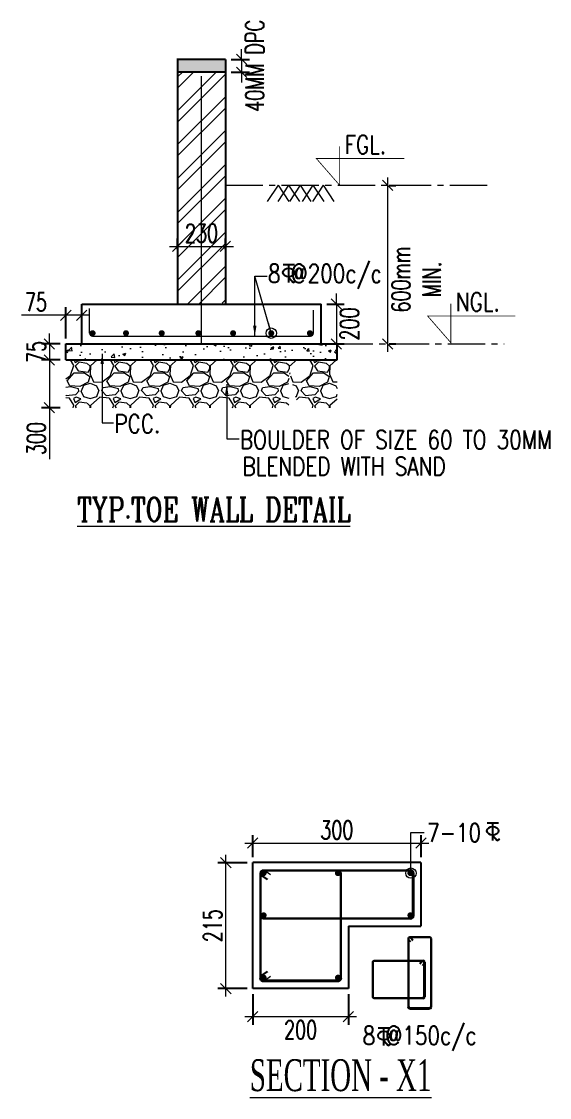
# Model space of a CAD drawing. Header units: millimetres. Extents: x 5013594 to 5375074, y 0 to 4404937.
# Drawn here: x 5308465 to 5315081, y 3799920 to 3813408 of the extents above; entities that cross this region are included whole.
import ezdxf

# ---------------------------------------------------------------- set-up
doc = ezdxf.new("R2010")
doc.units = ezdxf.units.MM
doc.header["$LTSCALE"] = 500
doc.header["$MEASUREMENT"] = 0
doc.header["$PDMODE"] = 34
for name, pattern in [('CENTER', [2, 1.25, -0.25, 0.25, -0.25]), ('CENTER2', [1.125, 0.75, -0.125, 0.125, -0.125]), ('CONTINUA', [0]), ('HIDDEN', [0.375, 0.25, -0.125])]:
    doc.linetypes.add(name, pattern=pattern)
for name, color, linetype in [('BEAM', 3, 'HIDDEN'), ('dim', 3, 'Continuous'), ('TEXT', 7, 'Continuous')]:
    doc.layers.add(name, color=color, linetype=linetype)
for name, color, linetype, lineweight in [('COLUMN', 4, 'Continuous', 40), ('DIM1', 3, 'Continuous', 18), ('grid', 250, 'CENTER', 5), ('STC DIM', 47, 'Continuous', 9), ('STC HATCH', 47, 'Continuous', 9), ('STC REINF.', 4, 'Continuous', 20), ('STC TEXT', 7, 'Continuous', 13), ('STEEL.', 6, 'Continuous', 30), ('TAXT', 3, 'Continuous', 15), ('TEXT2', 3, 'Continuous', 15)]:
    doc.layers.add(name, color=color, linetype=linetype, lineweight=lineweight)
doc.styles.add('2MM', font='romans.shx', dxfattribs={"width": 0.7})
doc.styles.add('ARUN N2', font='times.ttf', dxfattribs={"width": 0.6})
doc.styles.add('BHTESHT$0$HSCC2', font='romanc.shx')
doc.styles.add('haider', font='romans.shx')
doc.dimstyles.new('SHUIB MOD.', dxfattribs={"dimtxt": 230, "dimasz": 130, "dimexe": 100, "dimexo": 70, "dimgap": 50, "dimtad": 2, "dimdec": 0, "dimzin": 4, "dimdsep": 46, "dimtxsty": '2MM', "dimblk": 'OBLIQUE', "dimcen": 0.09, "dimdle": 100, "dimclrd": 1, "dimclre": 1, "dimclrt": 3, "dimadec": 0, "dimazin": 0, "dimtfac": 1, "dimtdec": 0, "dimtix": 1, "dimtmove": 2, "dimatfit": 3, "dimfxl": 0, "dimtolj": 1, "dimlwd": -1, "dimarcsym": 0})

# ---------------------------------------------------------------- blocks, each defined once
blk = doc.blocks.new('_Oblique')
at = {"color": 0, "linetype": 'ByBlock', "lineweight": -2}
blk.add_line((-0.5, -0.5), (0.5, 0.5), dxfattribs=at)
blk = doc.blocks.new('*D160')
at = {"layer": 'Defpoints', "color": 0, "ltscale": 100, "transparency": 16777216}
for p in [(5312220, 3809866), (5312220, 3809366), (5312410, 3809366)]:
    blk.add_point(p, dxfattribs=at)
at = {"layer": 'DIM1', "color": 1, "ltscale": 100, "transparency": 16777216}
for p, q in [((5312410, 3809866), (5312410, 3809996)), ((5312410, 3809866), (5312410, 3809366)), ((5312410, 3809366), (5312410, 3809236))]:
    blk.add_line(p, q, dxfattribs=at)
at = {"layer": 'DIM1', "color": 1, "lineweight": -2, "ltscale": 100, "transparency": 16777216}
for p, q in [((5312290, 3809866), (5312510, 3809866)), ((5312290, 3809366), (5312510, 3809366))]:
    blk.add_line(p, q, dxfattribs=at)
at = {"layer": 'DIM1', "color": 1, "ltscale": 100, "transparency": 16777216, "xscale": 130, "yscale": 130, "zscale": 130}
for p, rotation in [((5312410, 3809866), 270), ((5312410, 3809366), 90)]:
    blk.add_blockref('_Oblique', p, dxfattribs=dict(at, rotation=rotation))
at = {"layer": 'DIM1', "color": 3, "lineweight": 0, "ltscale": 100, "transparency": 16777216, "insert": (5312575, 3809616), "char_height": 230, "attachment_point": 5, "rotation": 90, "style": '2MM'}
blk.add_mtext('\\A1;200', dxfattribs=at)
blk = doc.blocks.new('*D161')
at = {"layer": 'Defpoints', "color": 0, "ltscale": 100, "transparency": 16777216}
for p in [(5309020, 3809726), (5309020, 3809366), (5309220, 3809366)]:
    blk.add_point(p, dxfattribs=at)
at = {"layer": 'DIM1', "color": 1, "ltscale": 100, "transparency": 16777216}
for p, q in [((5309020, 3809726), (5308465, 3809726)), ((5309320, 3809726), (5309020, 3809726))]:
    blk.add_line(p, q, dxfattribs=at)
at = {"layer": 'DIM1', "color": 1, "lineweight": -2, "ltscale": 100, "transparency": 16777216}
for p, q in [((5309020, 3809436), (5309020, 3809826)), ((5309220, 3809436), (5309220, 3809826))]:
    blk.add_line(p, q, dxfattribs=at)
at = {"layer": 'DIM1', "color": 1, "ltscale": 100, "transparency": 16777216, "xscale": 130, "yscale": 130, "zscale": 130, "rotation": 180}
blk.add_blockref('_Oblique', (5309020, 3809726), dxfattribs=at)
at = {"layer": 'DIM1', "color": 1, "ltscale": 100, "transparency": 16777216, "xscale": 130, "yscale": 130, "zscale": 130}
blk.add_blockref('_Oblique', (5309220, 3809726), dxfattribs=at)
at = {"layer": 'DIM1', "color": 3, "lineweight": 0, "ltscale": 100, "transparency": 16777216, "insert": (5308645, 3809891), "char_height": 230, "attachment_point": 5, "style": '2MM'}
blk.add_mtext('\\A1;75', dxfattribs=at)
blk = doc.blocks.new('*D162')
at = {"layer": 'Defpoints', "color": 0, "ltscale": 100, "transparency": 16777216}
for p in [(5309020, 3809366), (5308814, 3809166), (5309020, 3809166)]:
    blk.add_point(p, dxfattribs=at)
at = {"layer": 'DIM1', "color": 1, "ltscale": 100, "transparency": 16777216}
for p, q in [((5308814, 3809366), (5308814, 3809496)), ((5308814, 3809366), (5308814, 3809166)), ((5308814, 3809166), (5308814, 3809036))]:
    blk.add_line(p, q, dxfattribs=at)
at = {"layer": 'DIM1', "color": 1, "lineweight": -2, "ltscale": 100, "transparency": 16777216}
for p, q in [((5308950, 3809366), (5308714, 3809366)), ((5308950, 3809166), (5308714, 3809166))]:
    blk.add_line(p, q, dxfattribs=at)
at = {"layer": 'DIM1', "color": 1, "ltscale": 100, "transparency": 16777216, "xscale": 130, "yscale": 130, "zscale": 130}
for p, rotation in [((5308814, 3809366), 270), ((5308814, 3809166), 90)]:
    blk.add_blockref('_Oblique', p, dxfattribs=dict(at, rotation=rotation))
at = {"layer": 'DIM1', "color": 3, "lineweight": 0, "ltscale": 100, "transparency": 16777216, "insert": (5308649, 3809266), "char_height": 230, "attachment_point": 5, "rotation": 90, "style": '2MM'}
blk.add_mtext('\\A1;75', dxfattribs=at)
blk = doc.blocks.new('A$C76682FD6')
at = {"layer": 'TEXT', "color": 3, "ltscale": 0.2}
for p, q in [((143, 219, -1), (2, 219, -1)), ((72, 0, -1), (72, 219, -1)), ((72, 63, -1), (128, 0, -1)), ((128, 0, -1), (162, 21))]:
    blk.add_line(p, q, dxfattribs=at)
blk.add_ellipse((72, 124, -1), major_axis=(72.3, 0), ratio=0.753223, dxfattribs=at)
blk = doc.blocks.new('*D158')
at = {"layer": 'Defpoints', "color": 0, "ltscale": 100, "transparency": 16777216}
for p in [(5313001, 3811354), (5313054, 3811354), (5313001, 3809366)]:
    blk.add_point(p, dxfattribs=at)
at = {"layer": 'DIM1', "color": 1, "ltscale": 100, "transparency": 16777216}
blk.add_line((5313054, 3809266), (5313054, 3811454), dxfattribs=at)
at = {"layer": 'DIM1', "color": 1, "lineweight": -2, "ltscale": 100, "transparency": 16777216}
for p, q in [((5313071, 3811354), (5313154, 3811354)), ((5313071, 3809366), (5313154, 3809366))]:
    blk.add_line(p, q, dxfattribs=at)
at = {"layer": 'DIM1', "color": 1, "ltscale": 100, "transparency": 16777216, "xscale": 130, "yscale": 130, "zscale": 130}
for p, rotation in [((5313054, 3811354), 90), ((5313054, 3809366), 270)]:
    blk.add_blockref('_Oblique', p, dxfattribs=dict(at, rotation=rotation))
at = {"layer": 'DIM1', "color": 3, "lineweight": 0, "ltscale": 100, "transparency": 16777216, "insert": (5313411, 3810174), "char_height": 230, "attachment_point": 5, "rotation": 90, "style": '2MM'}
blk.add_mtext('\\A1;600mm \\PMIN.', dxfattribs=at)
blk = doc.blocks.new('*D163')
at = {"layer": 'Defpoints', "color": 0, "ltscale": 100, "transparency": 16777216}
for p in [(5311020, 3812932), (5311020, 3812772), (5311223, 3812772)]:
    blk.add_point(p, dxfattribs=at)
at = {"layer": 'DIM1', "color": 1, "ltscale": 100, "transparency": 16777216}
for p, q in [((5311223, 3812932), (5311223, 3813062)), ((5311223, 3812932), (5311223, 3812772)), ((5311223, 3812772), (5311223, 3812642))]:
    blk.add_line(p, q, dxfattribs=at)
at = {"layer": 'DIM1', "color": 1, "lineweight": -2, "ltscale": 100, "transparency": 16777216}
for p, q in [((5311090, 3812932), (5311323, 3812932)), ((5311090, 3812772), (5311323, 3812772))]:
    blk.add_line(p, q, dxfattribs=at)
at = {"layer": 'DIM1', "color": 1, "ltscale": 100, "transparency": 16777216, "xscale": 130, "yscale": 130, "zscale": 130}
for p, rotation in [((5311223, 3812932), 270), ((5311223, 3812772), 90)]:
    blk.add_blockref('_Oblique', p, dxfattribs=dict(at, rotation=rotation))
at = {"layer": 'DIM1', "color": 3, "lineweight": 0, "ltscale": 100, "transparency": 16777216, "insert": (5311388, 3812852), "char_height": 230, "attachment_point": 5, "rotation": 90, "style": '2MM'}
blk.add_mtext('\\A1;40MM DPC', dxfattribs=at)
blk = doc.blocks.new('*D164')
at = {"layer": 'Defpoints', "color": 0, "ltscale": 100, "transparency": 16777216}
for p in [(5311020, 3810588), (5310420, 3810484), (5311020, 3810484)]:
    blk.add_point(p, dxfattribs=at)
at = {"layer": 'DIM1', "color": 1, "lineweight": -2, "ltscale": 100, "transparency": 16777216}
for p, q in [((5310420, 3810554), (5310420, 3810688)), ((5311020, 3810554), (5311020, 3810688))]:
    blk.add_line(p, q, dxfattribs=at)
at = {"layer": 'DIM1', "color": 1, "ltscale": 100, "transparency": 16777216}
blk.add_line((5310320, 3810588), (5311120, 3810588), dxfattribs=at)
at = {"layer": 'DIM1', "color": 1, "ltscale": 100, "transparency": 16777216, "xscale": 130, "yscale": 130, "zscale": 130, "rotation": 180}
blk.add_blockref('_Oblique', (5310420, 3810588), dxfattribs=at)
at = {"layer": 'DIM1', "color": 1, "ltscale": 100, "transparency": 16777216, "xscale": 130, "yscale": 130, "zscale": 130}
blk.add_blockref('_Oblique', (5311020, 3810588), dxfattribs=at)
at = {"layer": 'DIM1', "color": 3, "lineweight": 0, "ltscale": 100, "transparency": 16777216, "insert": (5310720, 3810753), "char_height": 230, "attachment_point": 5, "style": '2MM'}
blk.add_mtext('\\A1;230', dxfattribs=at)
blk = doc.blocks.new('*D159')
at = {"layer": 'Defpoints', "color": 0, "ltscale": 100, "transparency": 16777216}
for p in [(5309020, 3809166), (5308814, 3808566), (5309020, 3808566)]:
    blk.add_point(p, dxfattribs=at)
at = {"layer": 'DIM1', "color": 1, "lineweight": -2, "ltscale": 100, "transparency": 16777216}
for p, q in [((5308950, 3809166), (5308714, 3809166)), ((5308950, 3808566), (5308714, 3808566))]:
    blk.add_line(p, q, dxfattribs=at)
at = {"layer": 'DIM1', "color": 1, "ltscale": 100, "transparency": 16777216}
for p, q in [((5308814, 3809266), (5308814, 3808566)), ((5308814, 3808566), (5308814, 3807922))]:
    blk.add_line(p, q, dxfattribs=at)
at = {"layer": 'DIM1', "color": 1, "ltscale": 100, "transparency": 16777216, "xscale": 130, "yscale": 130, "zscale": 130}
for p, rotation in [((5308814, 3809166), 90), ((5308814, 3808566), 270)]:
    blk.add_blockref('_Oblique', p, dxfattribs=dict(at, rotation=rotation))
at = {"layer": 'DIM1', "color": 3, "lineweight": 0, "ltscale": 100, "transparency": 16777216, "insert": (5308649, 3808179), "char_height": 230, "attachment_point": 5, "rotation": 90, "style": '2MM'}
blk.add_mtext('\\A1;300', dxfattribs=at)
blk = doc.blocks.new('*D195')
at = {"layer": 'Defpoints', "color": 0, "ltscale": 100, "transparency": 16777216}
for p in [(5313471, 3803108), (5311362, 3802863), (5313471, 3802863)]:
    blk.add_point(p, dxfattribs=at)
at = {"layer": 'DIM1', "color": 1, "ltscale": 100, "transparency": 16777216}
blk.add_line((5311262, 3803108), (5313571, 3803108), dxfattribs=at)
at = {"layer": 'DIM1', "color": 1, "lineweight": -2, "ltscale": 100, "transparency": 16777216}
for p, q in [((5311362, 3802933), (5311362, 3803208)), ((5313471, 3802933), (5313471, 3803208))]:
    blk.add_line(p, q, dxfattribs=at)
at = {"layer": 'DIM1', "color": 1, "ltscale": 100, "transparency": 16777216, "xscale": 130, "yscale": 130, "zscale": 130, "rotation": 180}
blk.add_blockref('_Oblique', (5311362, 3803108), dxfattribs=at)
at = {"layer": 'DIM1', "color": 1, "ltscale": 100, "transparency": 16777216, "xscale": 130, "yscale": 130, "zscale": 130}
blk.add_blockref('_Oblique', (5313471, 3803108), dxfattribs=at)
at = {"layer": 'DIM1', "color": 3, "lineweight": 0, "ltscale": 100, "transparency": 16777216, "insert": (5312416, 3803273), "char_height": 230, "attachment_point": 5, "style": '2MM'}
blk.add_mtext('\\A1;300', dxfattribs=at)
blk = doc.blocks.new('*D196')
at = {"layer": 'Defpoints', "color": 0, "ltscale": 100, "transparency": 16777216}
for p in [(5311025, 3802863), (5311362, 3802863), (5311362, 3801284)]:
    blk.add_point(p, dxfattribs=at)
at = {"layer": 'DIM1', "color": 1, "ltscale": 100, "transparency": 16777216}
blk.add_line((5311025, 3801184), (5311025, 3802963), dxfattribs=at)
at = {"layer": 'DIM1', "color": 1, "lineweight": -2, "ltscale": 100, "transparency": 16777216}
for p, q in [((5311292, 3802863), (5310925, 3802863)), ((5311292, 3801284), (5310925, 3801284))]:
    blk.add_line(p, q, dxfattribs=at)
at = {"layer": 'DIM1', "color": 1, "ltscale": 100, "transparency": 16777216, "xscale": 130, "yscale": 130, "zscale": 130}
for p, rotation in [((5311025, 3802863), 90), ((5311025, 3801284), 270)]:
    blk.add_blockref('_Oblique', p, dxfattribs=dict(at, rotation=rotation))
at = {"layer": 'DIM1', "color": 3, "lineweight": 0, "ltscale": 100, "transparency": 16777216, "insert": (5310860, 3802073), "char_height": 230, "attachment_point": 5, "rotation": 90, "style": '2MM'}
blk.add_mtext('\\A1;215', dxfattribs=at)
blk = doc.blocks.new('*D197')
at = {"layer": 'Defpoints', "color": 0, "ltscale": 100, "transparency": 16777216}
for p in [(5311362, 3801284), (5312562, 3801284), (5311362, 3800932)]:
    blk.add_point(p, dxfattribs=at)
at = {"layer": 'DIM1', "color": 1, "lineweight": -2, "ltscale": 100, "transparency": 16777216}
for p, q in [((5311362, 3801214), (5311362, 3800832)), ((5312562, 3801214), (5312562, 3800832))]:
    blk.add_line(p, q, dxfattribs=at)
at = {"layer": 'DIM1', "color": 1, "ltscale": 100, "transparency": 16777216}
blk.add_line((5312662, 3800932), (5311262, 3800932), dxfattribs=at)
at = {"layer": 'DIM1', "color": 1, "ltscale": 100, "transparency": 16777216, "xscale": 130, "yscale": 130, "zscale": 130, "rotation": 180}
blk.add_blockref('_Oblique', (5311362, 3800932), dxfattribs=at)
at = {"layer": 'DIM1', "color": 1, "ltscale": 100, "transparency": 16777216, "xscale": 130, "yscale": 130, "zscale": 130}
blk.add_blockref('_Oblique', (5312562, 3800932), dxfattribs=at)
at = {"layer": 'DIM1', "color": 3, "lineweight": 0, "ltscale": 100, "transparency": 16777216, "insert": (5311962, 3800768), "char_height": 230, "attachment_point": 5, "style": '2MM'}
blk.add_mtext('\\A1;200', dxfattribs=at)

msp = doc.modelspace()

# ---------------------------------------------------------------- hatches: boundary and pattern name
at = {"layer": 'STC HATCH', "ltscale": 750}
msp.add_hatch(color=256, dxfattribs=at).paths.add_polyline_path([(5310420.4, 3812932.1), (5310420.4, 3812772.1), (5311020.4, 3812772.1), (5311020.4, 3812932.1)])
at = {"layer": 'STC HATCH', "linetype": 'Continuous'}
h = msp.add_hatch(dxfattribs=at)
h.set_pattern_fill('ANSI32', color=256, scale=800)
h.set_pattern_definition([(45, (-19749.18, 17530.34), (-212.132034, 212.132034), []), (45, (-19607.76, 17530.34), (-212.132034, 212.132034), [])])
h.paths.add_polyline_path([(5311020.4, 3812772.1), (5310420.4, 3812772.1), (5310420.4, 3809866), (5310600.4, 3809866), (5310675.2, 3809866), (5310808, 3809866), (5310860.2, 3809903.5), (5311020.4, 3809866)])
at = {"layer": 'STC HATCH', "ltscale": 750}
h = msp.add_hatch(dxfattribs=at)
h.set_pattern_fill('AR-CONC', color=256, scale=50, style=0)
h.set_pattern_definition([(50, (-40299.06, 20393.5), (358.630091, -31.376067), [37.5, -412.5]), (355, (-40299.06, 20393.5), (-69.375667, 376.096067), [30, -330]), (100.4514445, (-40269.17, 20390.87), (289.254423, 344.719995), [31.870096, -350.571056]), (46.1842, (-40299.06, 20493.5), (533.620665, -82.75964), [56.25, -618.75]), (96.6356355, (-40254.6, 20486.6), (467.330973, 487.0593), [47.80517, -525.85688]), (351.184164, (-40299.06, 20493.5), (467.330973, 487.0593), [45, -495]), (21, (-40249.06, 20468.5), (298.453526, -201.309445), [37.5, -412.5]), (326, (-40249.06, 20468.5), (121.657666, 362.575023), [30, -330]), (71.451445, (-40224.2, 20451.7), (420.111188, 161.265576), [31.870095, -350.571056]), (37.5, (-40299.06, 20393.49), (6.0799277, 166.446927), [0, -326, 0, -335, 0, -331.25]), (7.5, (-40299.06, 20393.49), (131.5347687, 197.205856), [0, -191, 0, -318.5, 0, -126.25]), (327.5, (-40410.56, 20393.49), (266.911218, -11.277436), [0, -125, 0, -390, 0, -517.5]), (317.5, (-40460.56, 20393.49), (291.593085, 50.052491), [0, -162.5, 0, -259, 0, -367.5])])
h.paths.add_polyline_path([(5312420.4, 3809166), (5312420.4, 3809366), (5309020.4, 3809366), (5309020.4, 3809166)])
h = msp.add_hatch(dxfattribs=at)
h.set_pattern_fill('GRAVEL', color=256, scale=500, style=0)
h.set_pattern_definition([(228.0127875, (-25818.34, 19773.937), (-4000, -4500), [67.268, -6659.544024]), (184.96974073, (-25863.342, 19723.937), (6000, 500), [115.434, -11427.96238]), (132.5104471, (-25978.342, 19713.937), (5000, -5500), [81.394, -8058.016298]), (267.273689, (-26173.342, 19588.937), (500, 10000), [105.119, -10406.77902]), (292.83365418, (-26178.342, 19483.937), (-2500, 6000), [103.0775, -10204.686564]), (357.273689, (-26138.342, 19388.937), (-10000, 500), [105.119, -10406.77902]), (37.69424047, (-26033.342, 19383.937), (-6500, -5000), [139.0145, -13762.424274]), (72.25532837, (-25923.342, 19468.937), (3500, 11000), [131.244, -12993.16075]), (121.4295656, (-25883.342, 19593.937), (-4000, 6500), [105.475, -10442.036555]), (175.2363583, (-25938.34, 19683.937), (5500, -500), [120.416, -5900.38129]), (222.3974378, (-26058.342, 19693.937), (-6000, -5500), [155.724, -15416.687502]), (138.8140748, (-25678.34, 19583.937), (-3500, 3000), [53.1505, -5261.922406]), (171.4692344, (-25718.342, 19618.937), (6500, -1000), [101.1185, -10010.755708]), (225, (-25818.34, 19633.94), (-6e-14, -500), [70.7105, -636.39628]), (203.1985905, (-25853.34, 19693.937), (2500, 1000), [38.079, -3769.807553]), (291.8014095, (-25888.34, 19678.94), (-500, 1500), [53.8515, -2638.730904]), (30.9637565, (-25868.34, 19628.94), (1500, 1000), [87.4645, -2828.011447]), (161.5650512, (-25793.34, 19673.94), (1000, -500), [63.2455, -1517.89333]), (16.38954033, (-26178.342, 19678.937), (5000, 1500), [88.6, -8771.422573]), (70.34617594, (-26093.342, 19703.937), (-2000, -5500), [74.3305, -7358.703874]), (293.1985905, (-25793.34, 19773.937), (-1000, 2500), [76.1575, -3731.729053]), (343.61045967, (-25763.342, 19703.937), (-5000, 1500), [88.6, -8771.422573]), (339.4439548, (-26178.34, 19368.937), (-2500, 1000), [85.44, -4186.561873]), (294.77514057, (-26098.342, 19338.937), (-2500, 5500), [71.589, -7087.32153]), (66.8014095, (-25788.34, 19273.937), (1000, 2500), [76.1575, -3731.729053]), (17.35402464, (-25758.342, 19343.937), (-6500, -2000), [83.8155, -8297.711807]), (69.4439548, (-26033.34, 19273.937), (-1000, -2500), [42.72, -4229.281873]), (101.3099325, (-25818.34, 19273.94), (-500, 2000), [25.495, -2524.014757]), (165.9637565, (-25823.34, 19298.94), (1500, -500), [103.0775, -1958.475313]), (186.00900596, (-25923.342, 19323.937), (5000, 500), [95.525, -9456.961587]), (303.6900675, (-25868.34, 19583.94), (-500, 1000), [72.111, -1730.664638]), (353.1572266, (-25828.342, 19523.937), (8500, -1000), [125.897, -12463.781312]), (60.9453959, (-25703.34, 19508.937), (-2000, -3500), [51.478, -5096.33707]), (90, (-25678.34, 19553.94), (-500, 500), [30, -470]), (120.25643716, (-25933.342, 19338.937), (2000, -3500), [69.462, -6876.759995]), (48.0127875, (-25968.34, 19398.937), (4000, 4500), [134.536, -6592.276024]), (0, (-25878.34, 19498.94), (500, 500), [130, -370]), (325.30484647, (-25748.342, 19498.937), (5000, -3500), [79.057, -7826.63715]), (254.0546041, (-25683.34, 19453.937), (-500, -2000), [72.801, -3567.253945]), (207.64597536, (-25703.342, 19383.937), (-9500, -5000), [118.5325, -11734.73709]), (175.42607874, (-25808.342, 19328.937), (-6500, 500), [125.3995, -12414.536704])])
edge = h.paths.add_edge_path(flags=16)
edge.add_ellipse((5311813.2, 3808778.1), major_axis=(72.3, 0), ratio=0.7532232, start_angle=0, end_angle=360)
h.paths.add_polyline_path([(5309021, 3808566), (5312421, 3808566), (5312420.4, 3809166), (5309020.4, 3809166)])
h.paths.add_polyline_path([(5311813.2, 3808566), (5311933.1, 3808566), (5311822.5, 3809013.6), (5311813.2, 3809013.6)], flags=17)

# ---------------------------------------------------------------- linework, layer by layer
at = {"layer": 'BEAM', "color": 1, "linetype": 'Continuous'}
for p, q in [((5310420.4, 3812942), (5310420.4, 3809866)), ((5311020.4, 3812932.1), (5310420.4, 3812932.1)), ((5311020.4, 3812932.1), (5311020.4, 3809866)), ((5311020.4, 3812772.1), (5310420.4, 3812772.1)), ((5309220.4, 3809866), (5310720.4, 3809866)), ((5309220.4, 3809366), (5309220.4, 3809866)), ((5310720.4, 3809866), (5312220.4, 3809866)), ((5312220.4, 3809366), (5312220.4, 3809866)), ((5309020.4, 3809366), (5312420.4, 3809366)), ((5309020.4, 3809166), (5309020.4, 3809366)), ((5312420.4, 3809166), (5312420.4, 3809366)), ((5309020.4, 3809166), (5312420.4, 3809166)), ((5313470.7, 3802863.3), (5311361.6, 3802863.3)), ((5311361.6, 3801283.6), (5311361.6, 3802863.3)), ((5313470.7, 3802863.3), (5313470.7, 3802065.5)), ((5312562.4, 3802065.5), (5313470.7, 3802065.5)), ((5312562.4, 3802065.5), (5312562.4, 3801283.6)), ((5312562.4, 3801283.6), (5311361.6, 3801283.6))]:
    msp.add_line(p, q, dxfattribs=at)
at = {"layer": 'BEAM', "color": 1, "linetype": 'Continuous', "const_width": 10}
for points in [[(5312452.1, 3811844.7), (5312452.1, 3811354.1), (5312159.9, 3811689.6), (5313260, 3811689.6)], [(5313845, 3809872.2), (5313845, 3809381.6), (5313552.8, 3809717.2), (5314652.9, 3809717.2)]]:
    msp.add_lwpolyline(points, dxfattribs=at)
at = {"layer": 'COLUMN', "lineweight": 30}
for p, q in [((5311458.8, 3801418.4), (5311458.8, 3802728.5)), ((5311458.8, 3802728.5), (5311458.8, 3802200.3)), ((5311461.5, 3802712.3, 0), (5311545.7, 3802653.9, 0.5)), ((5313335.9, 3802766.2), (5311496.4, 3802766.2)), ((5311496.4, 3802766.2), (5312427.6, 3802766.2)), ((5312465.3, 3802728.5), (5312465.3, 3801418.4)), ((5311496.4, 3802162.6), (5313335.9, 3802162.6)), ((5313315.1, 3801054.3), (5313315.1, 3801911.8)), ((5313315.1, 3801911.8), (5313315.1, 3801477.7)), ((5313332.7, 3801929.4), (5313578.9, 3801929.4)), ((5313340.2, 3801928.1, 0), (5313367.5, 3801888.8, 0.2)), ((5313596.5, 3801911.8), (5313596.5, 3801054.3)), ((5312867, 3801615.8), (5312867, 3801181.7)), ((5313495.2, 3801633.4), (5312884.5, 3801633.4)), ((5313485.1, 3801633.4, 0), (5313457, 3801592.8, 0.2)), ((5311458.8, 3801440.1, -0.1), (5311545.7, 3801500.4, 0.5)), ((5312884.5, 3801164.2), (5313495.2, 3801164.2))]:
    msp.add_line(p, q, dxfattribs=at)
at = {"layer": 'COLUMN'}
for p, q in [((5313373.6, 3802728.5), (5313373.6, 3802200.3)), ((5313512.8, 3801181.7), (5313512.8, 3801615.8)), ((5312427.6, 3801380.8), (5311496.4, 3801380.8)), ((5313332.7, 3801036.8), (5313578.9, 3801036.8))]:
    msp.add_line(p, q, dxfattribs=at)
at = {"layer": 'COLUMN', "lineweight": 30}
for centre, radius, start, end in [((5311496.4, 3802728.5), 37.7, 90, 180), ((5311496.4, 3802728.5), 37.7, 90, 180), ((5312427.6, 3802728.5), 37.7, 0, 90), ((5311496.4, 3802200.3), 37.7, 180, 270), ((5313332.7, 3801911.8), 17.6, 90, 180), ((5313332.7, 3801911.8), 17.6, 90, 180), ((5313578.9, 3801911.8), 17.6, 0, 90), ((5312884.5, 3801615.8), 17.6, 90, 180), ((5312884.5, 3801181.7), 17.6, 180, 270)]:
    msp.add_arc(centre, radius, start, end, dxfattribs=at)
at = {"layer": 'COLUMN'}
for centre, radius, start, end in [((5313335.9, 3802728.5), 37.7, 0, 90), ((5313335.9, 3802200.3), 37.7, 270, 0), ((5313495.2, 3801615.8), 17.6, 0, 90), ((5311496.4, 3801418.4), 37.7, 180, 270), ((5312427.6, 3801418.4), 37.7, 270, 0), ((5313495.2, 3801181.7), 17.6, 270, 0), ((5313332.7, 3801054.3), 17.6, 180, 270), ((5313578.9, 3801054.3), 17.6, 270, 0)]:
    msp.add_arc(centre, radius, start, end, dxfattribs=at)
at = {"layer": 'grid', "color": 253, "linetype": 'CENTER2', "lineweight": 20, "ltscale": 1.25}
for p, q in [((5311020.4, 3811354.1), (5314371.1, 3811354.1)), ((5312400, 3809366), (5314513.6, 3809366))]:
    msp.add_line(p, q, dxfattribs=at)
at = {"layer": 'STC DIM'}
for p, q in [((5310720.4, 3809366), (5310720.4, 3812720.6)), ((5311679.8, 3811354.1), (5311544.6, 3811151.8)), ((5311812, 3811354.1), (5311676.8, 3811151.8)), ((5311679.8, 3811354.1), (5311815.1, 3811151.8)), ((5311812, 3811354.1), (5311947.2, 3811151.8)), ((5311956.5, 3811354.1), (5311821.2, 3811151.8)), ((5311956.5, 3811354.1), (5312091.7, 3811151.8)), ((5312116.3, 3811354.1), (5311981, 3811151.8)), ((5312245.4, 3811354.1), (5312110.1, 3811151.8)), ((5312116.3, 3811354.1), (5312251.5, 3811151.8)), ((5312245.4, 3811354.1), (5312380.6, 3811151.8))]:
    msp.add_line(p, q, dxfattribs=at)
at = {"layer": 'STC REINF.', "linetype": 'CONTINUA'}
for p, q in [((5309317.5, 3809500.8), (5309317.5, 3809811)), ((5312123.3, 3809500.8), (5312123.3, 3809790.1)), ((5309355.2, 3809463.2), (5312085.6, 3809463.2)), ((5311509.9, 3802769.4), (5311586.7, 3802716.1, 0.5)), ((5313313.6, 3801905.5), (5313338.5, 3801869.7, 0.2)), ((5313512.8, 3801612.3, 0), (5313486, 3801573.7, 0.2)), ((5311503.9, 3801380.8, 0), (5311586.7, 3801438.2, 0.5))]:
    msp.add_line(p, q, dxfattribs=at)
for centre, start, end in [((5309355.2, 3809500.8), 180, 270), ((5312085.6, 3809500.8), 270, 0)]:
    msp.add_arc(centre, 37.7, start, end, dxfattribs=at)
at = {"layer": 'STEEL.', "color": 6, "linetype": 'ByBlock', "lineweight": 0, "ltscale": 35, "const_width": 37.5}
for points in [[(5309336.5, 3809500.8, 1), (5309374, 3809500.8, 1)], [(5309755.2, 3809500.8, 1), (5309792.7, 3809500.8, 1)], [(5310202.6, 3809500.8, 1), (5310240.1, 3809500.8, 1)], [(5310661.9, 3809500.6, 1), (5310699.4, 3809500.6, 1)], [(5311097.5, 3809500.6, 1), (5311135, 3809500.6, 1)], [(5311575.3, 3809500.6, 1), (5311612.8, 3809500.6, 1)], [(5312060.6, 3809500.4, 1), (5312098.1, 3809500.4, 1)], [(5311507, 3802748.5, -1), (5311490.3, 3802714.9, -1)], [(5312438.2, 3802748.5, -1), (5312421.5, 3802714.9, -1)], [(5313346.6, 3802748.5, -1), (5313329.8, 3802714.9, -1)], [(5311507, 3802220.2, -1), (5311490.3, 3802186.7, -1)], [(5313346.6, 3802220.2, -1), (5313329.8, 3802186.7, -1)], [(5311507, 3801438.3, -1), (5311490.3, 3801404.8, -1)], [(5312438.2, 3801438.3, -1), (5312421.5, 3801404.8, -1)]]:
    msp.add_lwpolyline(points, format="xyb", close=True, dxfattribs=at)

# ---------------------------------------------------------------- block references
at = {"layer": 'dim', "lineweight": 0}
for p in [(5311740.9, 3810136.6, 0.4), (5314298.2, 3803139, 0.8), (5312932.9, 3800570.5, 0.9)]:
    msp.add_blockref('A$C76682FD6', p, dxfattribs=at)

# ---------------------------------------------------------------- texts
at = {"layer": 'STC TEXT', "insert": (5309034, 3800399.5), "char_height": 400, "attachment_point": 1, "style": 'ARUN N2'}
msp.add_mtext_dynamic_manual_height_columns('\\pi2292.2;{\\LSECTION - X1}', width=6743.504, gutter_width=4, heights=[0], dxfattribs=at)
at = {"layer": 'TAXT', "lineweight": 0, "style": 'BHTESHT$0$HSCC2', "width": 0.75}
msp.add_text('%%UTYP.TOE WALL DETAIL', height=300, dxfattribs=at).set_placement((5309161.9, 3807141))
at = {"layer": 'TEXT2', "color": 3, "lineweight": 0, "style": 'haider', "width": 0.8}
for s, p in [('FGL.', (5312514.1, 3811750.2)), ('8 @200c/c', (5311553, 3810134.4)), ('NGL.', (5313907, 3809777.8)), ('PCC.', (5309628.8, 3808250.5)), ('BOULDER OF SIZE 60 TO 30MM ', (5311201.3, 3808050.2)), ('BLENDED WITH SAND', (5311232.6, 3807716.5)), ('7-10', (5313546, 3803124.1, 0)), ('8 @150c/c', (5312739.9, 3800582.5, 0.5))]:
    msp.add_text(s, height=230, dxfattribs=at).set_placement(p)

# ---------------------------------------------------------------- dimensions: what is measured, and where the dimension line sits
at = {"layer": 'DIM1', "lineweight": 0, "ltscale": 100}
for base, p1, p2, text, picture, middle in [((5311223.5, 3812772.1), (5311020.4, 3812932.1), (5311020.4, 3812772.1), '40MM DPC', '*D163', (5311388.5, 3812852.1)), ((5312409.6, 3809366), (5312220.4, 3809866), (5312220.4, 3809366), '200', '*D160', (5312574.6, 3809616)), ((5308813.9, 3809166), (5309020.4, 3809366), (5309020.4, 3809166), '75', '*D162', (5308648.9, 3809266)), ((5311025, 3802863.3), (5311361.6, 3801283.6), (5311361.6, 3802863.3), '215', '*D196', (5310860, 3802073.5))]:
    dim = msp.add_linear_dim(base=base, p1=p1, p2=p2, angle=90, text=text, dimstyle='SHUIB MOD.', override={"dimtmove": 0}, dxfattribs=at)
    dim.commit()
    dim.dimension.update_dxf_attribs({"geometry": picture, "text_midpoint": middle})
for base, p1, p2, text, picture, middle in [((5313054.5, 3811354.1), (5313001.5, 3809366), (5313001.5, 3811354.1), '600mm \\PMIN.', '*D158', (5313054.5, 3810174.4)), ((5308813.9, 3808566), (5309020.4, 3809166), (5309020.4, 3808566), '300', '*D159', (5308813.9, 3808179))]:
    dim = msp.add_linear_dim(base=base, p1=p1, p2=p2, angle=90, text=text, dimstyle='SHUIB MOD.', override={"dimtmove": 0}, dxfattribs=at)
    dim.commit()
    dim.dimension.update_dxf_attribs({"geometry": picture, "text_midpoint": middle, "dimtype": 160})
for base, p1, p2, text, picture, middle in [((5311020.4, 3810588.4), (5310420.4, 3810483.9), (5311020.4, 3810483.9), '230', '*D164', (5310720.4, 3810753.4)), ((5313470.7, 3803107.7), (5311361.6, 3802863.3), (5313470.7, 3802863.3), '300', '*D195', (5312416.2, 3803272.7)), ((5311361.6, 3800932.5), (5312562.4, 3801283.6), (5311361.6, 3801283.6), '200', '*D197', (5311962, 3800767.5))]:
    dim = msp.add_linear_dim(base=base, p1=p1, p2=p2, text=text, dimstyle='SHUIB MOD.', override={"dimtmove": 0}, dxfattribs=at)
    dim.commit()
    dim.dimension.update_dxf_attribs({"geometry": picture, "text_midpoint": middle})
dim = msp.add_linear_dim(base=(5309020.4, 3809725.7), p1=(5309220.4, 3809366), p2=(5309020.4, 3809366), text='75', dimstyle='SHUIB MOD.', override={"dimtmove": 0}, dxfattribs=at)
dim.commit()
dim.dimension.update_dxf_attribs({"geometry": '*D161', "text_midpoint": (5308644.9, 3809725.7), "dimtype": 160})

# ---------------------------------------------------------------- leaders
at = {"layer": 'TAXT', "lineweight": 0}
for points, override in [([(5311387.9, 3809463.2), (5311387.9, 3810214.3), (5311542.5, 3810214.3)], {"dimtad": 0, "dimfxl": 0.18, "dimarcsym": 1}), ([(5311594, 3809500.6), (5311387.9, 3810214.3)], {"dimtad": 0, "dimldrblk": 'Origin', "dimfxl": 0.18, "dimarcsym": 1}), ([(5309475.7, 3809242.4), (5309475.7, 3808375.1), (5309618.3, 3808375.1)], {"dimtad": 0, "dimfxl": 0.18, "dimarcsym": 1}), ([(5311036.2, 3808861.2), (5311036.2, 3808174.8), (5311190.8, 3808174.8)], {"dimtad": 0, "dimfxl": 0.18, "dimarcsym": 1}), ([(5313345.1, 3802731.7), (5313345.1, 3803242.5), (5313510.7, 3803242.5)], {"dimtad": 0, "dimldrblk": 'Origin', "dimfxl": 0.18, "dimarcsym": 1})]:
    msp.add_leader(points, dimstyle='SHUIB MOD.', override=override, dxfattribs=at)

doc.saveas('drawing.dxf')
